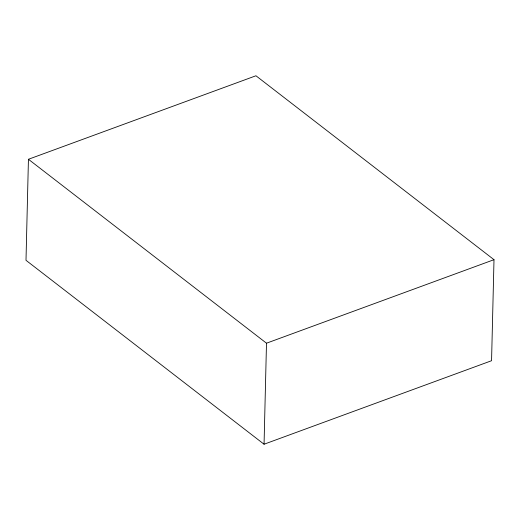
<?xml version="1.0" encoding="UTF-8"?>
<svg xmlns="http://www.w3.org/2000/svg" width="520" height="520" viewBox="0 0 520 520"><rect width="100%" height="100%" fill="white"/><g stroke="black" fill="none" stroke-linecap="round" stroke-linejoin="round"><path stroke-width="0.78" d="M28.438 159.282L26 260.312L264.056 444.229L491.562 360.718L494 259.688L255.944 75.77L28.438 159.282L266.494 343.2L264.056 444.229M266.494 343.2L494 259.688"/></g></svg>
